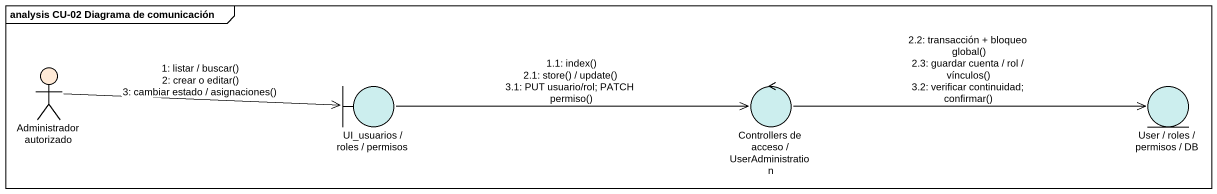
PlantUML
@startuml
mainframe analysis CU-02 Diagrama de comunicación
actor "Administrador autorizado" as Administrador_autorizado #FFEAD7
boundary "UI_usuarios / roles / permisos" as UI_usuarios_roles_permisos #CCEEEE
control "Controllers de acceso / UserAdministration" as Controllers_de_acceso #CCEEEE
entity "User / roles / permisos / DB" as User_roles_permisos_DB #CCEEEE
Administrador_autorizado -right-> UI_usuarios_roles_permisos : 1: listar / buscar()\n2: crear o editar()\n3: cambiar estado / asignaciones()
UI_usuarios_roles_permisos -right-> Controllers_de_acceso : 1.1: index()\n2.1: store() / update()\n3.1: PUT usuario/rol; PATCH permiso()
Controllers_de_acceso -right-> User_roles_permisos_DB : 2.2: transacción + bloqueo global()\n2.3: guardar cuenta / rol / vínculos()\n3.2: verificar continuidad; confirmar()
@enduml
